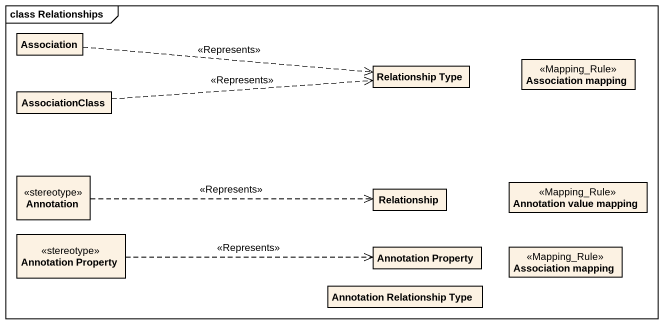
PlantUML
@startuml
mainframe class Relationships
hide circle
hide empty members
class Association
class AssociationClass
class "Relationship Type" as Relationship_Type
class "Association mapping" as Association_mapping <<Mapping_Rule>>
class "Annotation" as Annotation_ <<stereotype>>
class Relationship
class "Annotation value mapping" as Annotation_value_mapping <<Mapping_Rule>>
class "Annotation Property" as Annotation_Property <<stereotype>>
class "Annotation Property" as Annotation_Property_2
class "Association mapping" as Association_mapping_2 <<Mapping_Rule>>
class "Annotation Relationship Type" as Annotation_Relationship_Type
Association .right.> Relationship_Type : <<Represents>>
AssociationClass .right.> Relationship_Type : <<Represents>>
Annotation_ .right.> Relationship : <<Represents>>
Annotation_Property .right.> Annotation_Property_2 : <<Represents>>
@enduml
